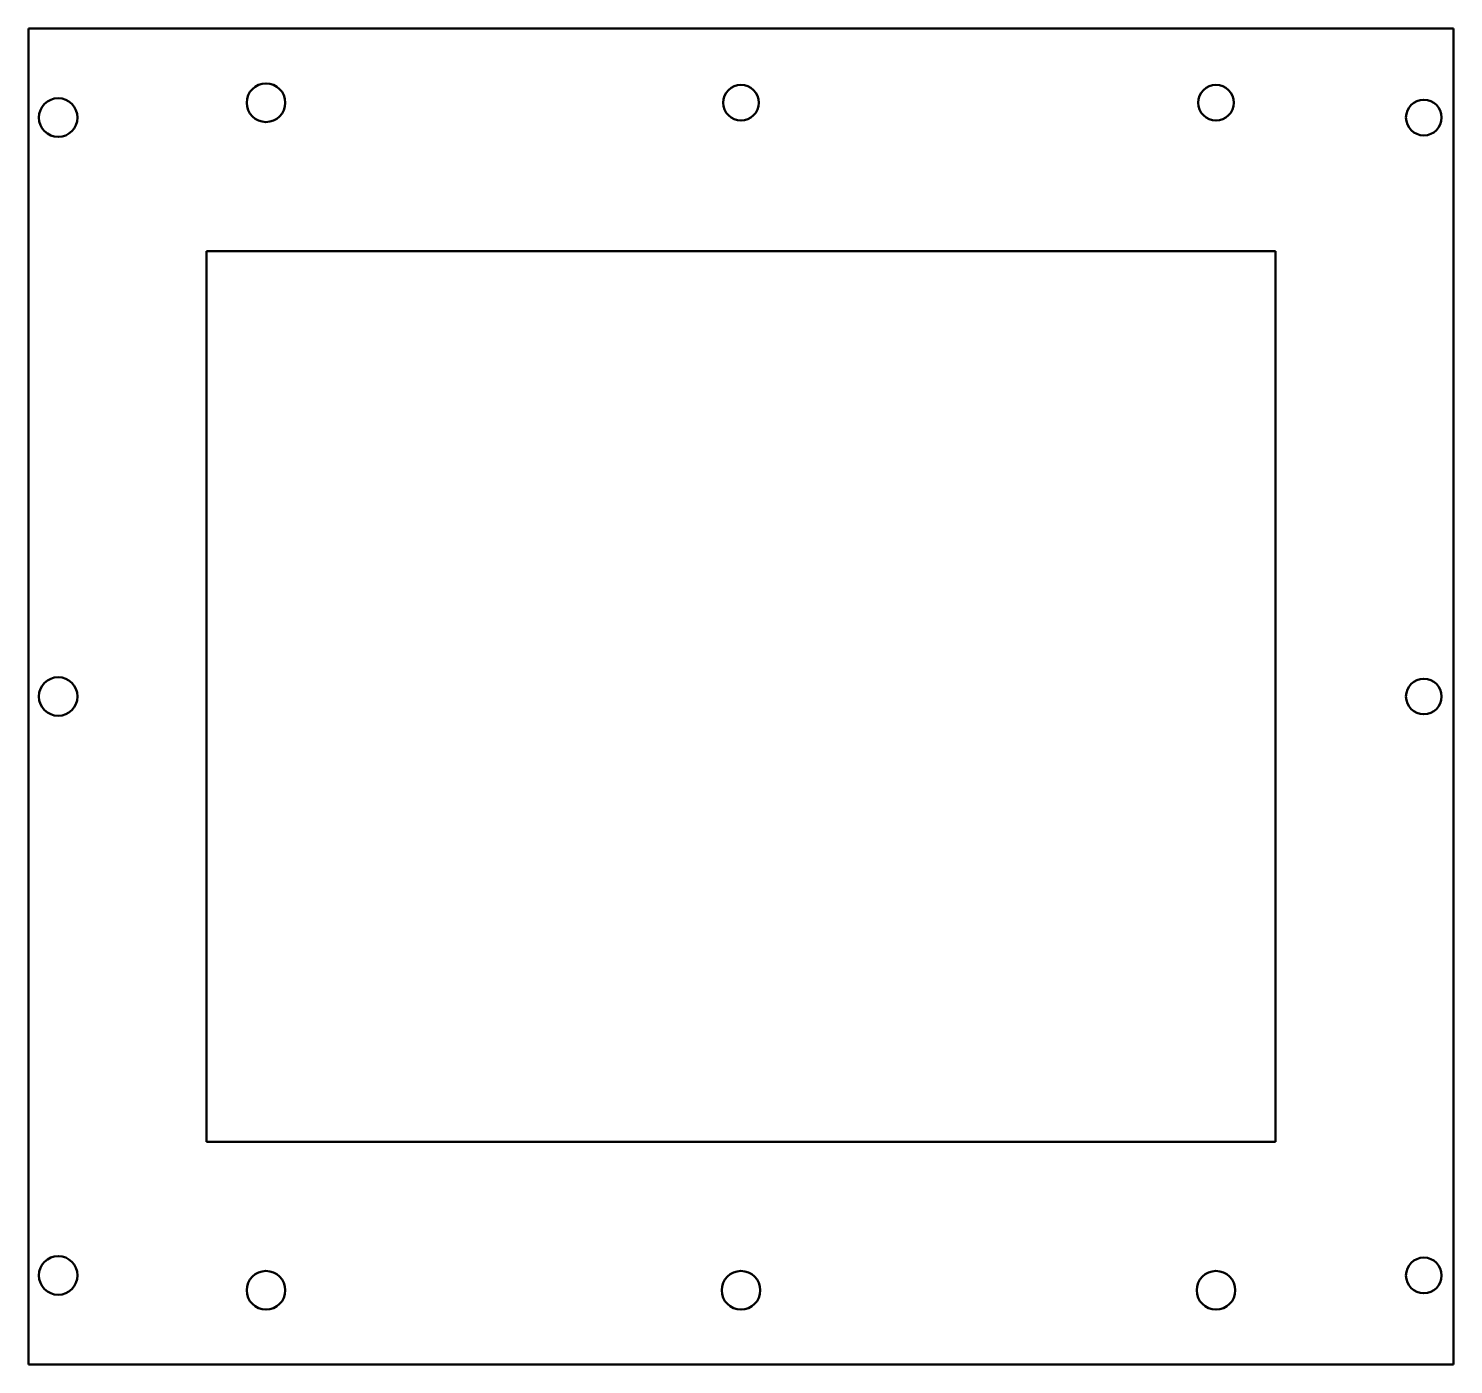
# Model space of a CAD drawing. Header units: millimetres. Extents: x 0 to 480, y 0 to 450.
import ezdxf

# ---------------------------------------------------------------- set-up
doc = ezdxf.new("R2010")
doc.units = ezdxf.units.MM
doc.layers.add('IV_INTERIOR_PROFILES', color=7, linetype='Continuous', lineweight=50)
doc.layers.add('IV_OUTER_PROFILE', color=7, linetype='Continuous', lineweight=50)

msp = doc.modelspace()

# ---------------------------------------------------------------- linework, layer by layer
at = {"layer": 'IV_INTERIOR_PROFILES'}
for p, q in [((60, 75), (60, 375)), ((60, 375), (420, 375)), ((420, 375), (420, 75)), ((420, 75), (60, 75))]:
    msp.add_line(p, q, dxfattribs=at)
for centre, radius in [((80, 425), 6.5), ((240, 425), 6), ((400, 425), 6), ((10, 420), 6.5), ((470, 420), 6), ((10, 225), 6.5), ((470, 225), 6), ((10, 30), 6.5), ((470, 30), 6), ((80, 25), 6.5), ((240, 25), 6.5), ((400, 25), 6.5)]:
    msp.add_circle(centre, radius, dxfattribs=at)
at = {"layer": 'IV_OUTER_PROFILE'}
for p, q in [((0, 0), (0, 450)), ((0, 450), (480, 450)), ((480, 450), (480, 0)), ((480, 0), (0, 0))]:
    msp.add_line(p, q, dxfattribs=at)

doc.saveas('drawing.dxf')
